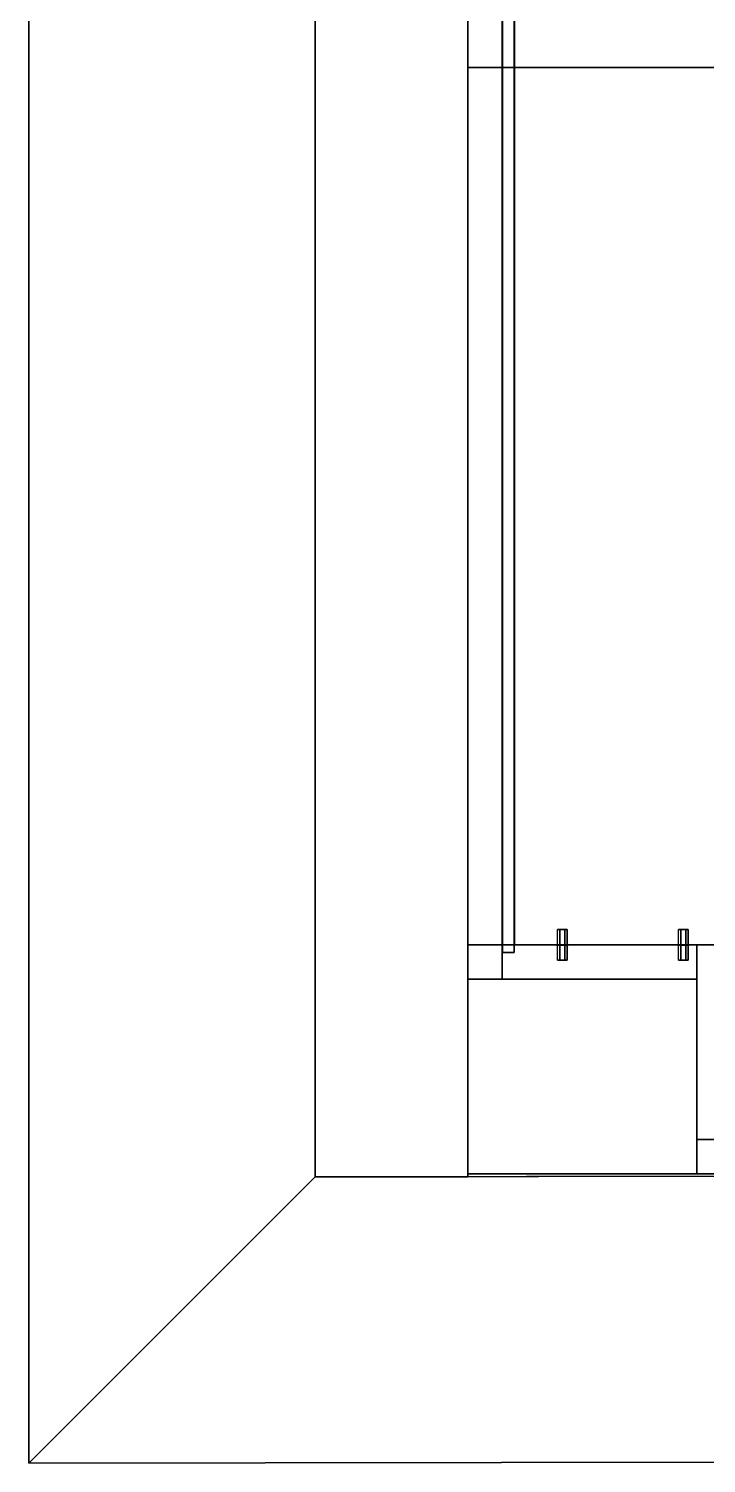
# Model space of a CAD drawing. Extents: x 0 to 3022, y -4615 to 0.
# Drawn here: x 0 to 355, y -4167 to -3415 of the extents above; entities that cross this region are included whole.
import ezdxf

# ---------------------------------------------------------------- set-up
doc = ezdxf.new("R2010")
doc.units = 0
for name, color, linetype in [('LAYER0', 7, 'CONTINUOUS'), ('LAYER1', 7, 'CONTINUOUS'), ('LAYER660', 7, 'CONTINUOUS'), ('LAYER667', 7, 'CONTINUOUS'), ('LAYER668', 7, 'CONTINUOUS'), ('LAYER669', 7, 'CONTINUOUS'), ('LAYER670', 7, 'CONTINUOUS'), ('LAYER671', 7, 'CONTINUOUS'), ('LAYER672', 7, 'CONTINUOUS'), ('LAYER673', 7, 'CONTINUOUS'), ('LAYER674', 7, 'CONTINUOUS'), ('LAYER675', 7, 'CONTINUOUS'), ('LAYER679', 7, 'CONTINUOUS'), ('LAYER680', 7, 'CONTINUOUS'), ('LAYER682', 7, 'CONTINUOUS'), ('LAYER683', 7, 'CONTINUOUS'), ('LAYER688', 254, 'CONTINUOUS'), ('LAYER689', 254, 'CONTINUOUS'), ('LAYER692', 7, 'CONTINUOUS'), ('LAYER697', 254, 'CONTINUOUS'), ('LAYER698', 254, 'CONTINUOUS')]:
    doc.layers.add(name, color=color, linetype=linetype)

msp = doc.modelspace()

# ---------------------------------------------------------------- linework, layer by layer
at = {"layer": 'LAYER0', "invisible_edges": 1}
for points in [[(2992, 0), (0, -4167.22), (0, 0), (2992, 0)], [(0, 0, 5), (0, -4167.22), (0, -4167.22, 5), (0, 0, 5)], [(0, -4167.22), (0, 0, 5), (0, 0), (0, -4167.22)], [(2992, -4162.78, 5), (0, 0, 5), (0, -4167.22, 5), (2992, -4162.78, 5)], [(0, 0, 5), (2992, -4162.78, 5), (2992, 0, 5), (0, 0, 5)], [(0, -4167.22), (2992, 0), (2992, -4162.78), (0, -4167.22)], [(2992, -4162.78, 5), (0, -4167.22), (2992, -4162.78), (2992, -4162.78, 5)], [(0, -4167.22), (2992, -4162.78, 5), (0, -4167.22, 5), (0, -4167.22)]]:
    msp.add_3dface(points, dxfattribs=at)
at = {"layer": 'LAYER1'}
for points, invisible_edges in [([(150, -150, 5), (0, -4167.22, 5), (0, 0, 5), (150, -150, 5)], 5), ([(0, 0, 2611), (0, -4167.22, 5), (0, -4167.22, 2611), (0, 0, 2611)], 1), ([(0, -4167.22, 5), (0, 0, 2611), (0, 0, 5), (0, -4167.22, 5)], 1), ([(0, -4167.22, 5), (150, -150, 5), (150, -4017, 5), (0, -4167.22, 5)], 5), ([(150, -150, 5), (150, -4017, 2611), (150, -4017, 5), (150, -150, 5)], 1), ([(150, -4017, 2611), (150, -150, 5), (150, -150, 2611), (150, -4017, 2611)], 1), ([(2992, -4162.78, 5), (150, -4017, 5), (2842, -4013, 5), (2992, -4162.78, 5)], 5), ([(150, -4017, 2611), (2842, -4013, 5), (150, -4017, 5), (150, -4017, 2611)], 1), ([(2842, -4013, 5), (150, -4017, 2611), (2842, -4013, 2611), (2842, -4013, 5)], 1), ([(0, -4167.22, 5), (150, -4017, 5), (2992, -4162.78, 5), (0, -4167.22, 5)], 3), ([(2992, -4162.78, 2611), (0, -4167.22, 5), (2992, -4162.78, 5), (2992, -4162.78, 2611)], 1), ([(0, -4167.22, 5), (2992, -4162.78, 2611), (0, -4167.22, 2611), (0, -4167.22, 5)], 1)]:
    msp.add_3dface(points, dxfattribs=dict(at, invisible_edges=invisible_edges))
at = {"layer": 'LAYER660', "invisible_edges": 1}
for points in [[(230, -150, 5), (150, -4017, 5), (150, -150, 5), (230, -150, 5)], [(150, -4017, 5), (230, -150, 5), (230, -4017, 5), (150, -4017, 5)], [(150, -150, 2611), (150, -4017, 5), (150, -4017, 2611), (150, -150, 2611)], [(150, -4017, 5), (150, -150, 2611), (150, -150, 5), (150, -4017, 5)], [(230, -4017, 2611), (150, -150, 2611), (150, -4017, 2611), (230, -4017, 2611)], [(150, -150, 2611), (230, -4017, 2611), (230, -150, 2611), (150, -150, 2611)], [(230, -150, 5), (230, -4017, 2611), (230, -4017, 5), (230, -150, 5)], [(230, -4017, 2611), (230, -150, 5), (230, -150, 2611), (230, -4017, 2611)], [(230, -4017, 2611), (150, -4017, 5), (230, -4017, 5), (230, -4017, 2611)], [(150, -4017, 5), (230, -4017, 2611), (150, -4017, 2611), (150, -4017, 5)]]:
    msp.add_3dface(points, dxfattribs=at)
at = {"layer": 'LAYER667', "invisible_edges": 1}
for points in [[(1012, -3435.406, 103), (230, -4015.406, 103), (1012, -4015.406, 103), (1012, -3435.406, 103)], [(230, -4015.406, 103), (1012, -3435.406, 103), (230, -3435.406, 103), (230, -4015.406, 103)], [(1012, -3435.406, 103), (230, -3435.406, 85), (230, -3435.406, 103), (1012, -3435.406, 103)], [(230, -3435.406, 85), (1012, -3435.406, 103), (1012, -3435.406, 85), (230, -3435.406, 85)], [(230, -3435.406, 85), (230, -4015.406, 103), (230, -3435.406, 103), (230, -3435.406, 85)], [(230, -4015.406, 103), (230, -3435.406, 85), (230, -4015.406, 85), (230, -4015.406, 103)], [(230, -3435.406, 85), (1012, -4015.406, 85), (230, -4015.406, 85), (230, -3435.406, 85)], [(1012, -4015.406, 85), (230, -3435.406, 85), (1012, -3435.406, 85), (1012, -4015.406, 85)], [(1012, -4015.406, 85), (230, -4015.406, 103), (230, -4015.406, 85), (1012, -4015.406, 85)], [(230, -4015.406, 103), (1012, -4015.406, 85), (1012, -4015.406, 103), (230, -4015.406, 103)]]:
    msp.add_3dface(points, dxfattribs=at)
at = {"layer": 'LAYER668', "invisible_edges": 1}
for points in [[(700, -2983.406, 103), (230, -3435.406, 103), (700, -3435.406, 103), (700, -2983.406, 103)], [(230, -3435.406, 103), (700, -2983.406, 103), (230, -2983.406, 103), (230, -3435.406, 103)], [(230, -2983.406, 85), (230, -3435.406, 103), (230, -2983.406, 103), (230, -2983.406, 85)], [(230, -3435.406, 103), (230, -2983.406, 85), (230, -3435.406, 85), (230, -3435.406, 103)], [(230, -2983.406, 85), (700, -3435.406, 85), (230, -3435.406, 85), (230, -2983.406, 85)], [(700, -3435.406, 85), (230, -2983.406, 85), (700, -2983.406, 85), (700, -3435.406, 85)], [(700, -3435.406, 85), (230, -3435.406, 103), (230, -3435.406, 85), (700, -3435.406, 85)], [(230, -3435.406, 103), (700, -3435.406, 85), (700, -3435.406, 103), (230, -3435.406, 103)]]:
    msp.add_3dface(points, dxfattribs=at)
at = {"layer": 'LAYER669', "invisible_edges": 1}
for points in [[(230, -3913.406, 103), (350, -4015.406, 103), (230, -4015.406, 103), (230, -3913.406, 103)], [(350, -4015.406, 103), (230, -3913.406, 103), (350, -3913.406, 103), (350, -4015.406, 103)], [(230, -3913.406, 103), (350, -3913.406, 104), (350, -3913.406, 103), (230, -3913.406, 103)], [(350, -3913.406, 104), (230, -3913.406, 103), (230, -3913.406, 104), (350, -3913.406, 104)], [(230, -4015.406, 104), (230, -3913.406, 103), (230, -4015.406, 103), (230, -4015.406, 104)], [(230, -3913.406, 103), (230, -4015.406, 104), (230, -3913.406, 104), (230, -3913.406, 103)], [(350, -3913.406, 104), (230, -4015.406, 104), (350, -4015.406, 104), (350, -3913.406, 104)], [(230, -4015.406, 104), (350, -3913.406, 104), (230, -3913.406, 104), (230, -4015.406, 104)], [(350, -3913.406, 104), (350, -4015.406, 103), (350, -3913.406, 103), (350, -3913.406, 104)], [(350, -4015.406, 103), (350, -3913.406, 104), (350, -4015.406, 104), (350, -4015.406, 103)], [(230, -4015.406, 104), (350, -4015.406, 103), (350, -4015.406, 104), (230, -4015.406, 104)], [(350, -4015.406, 103), (230, -4015.406, 104), (230, -4015.406, 103), (350, -4015.406, 103)]]:
    msp.add_3dface(points, dxfattribs=at)
at = {"layer": 'LAYER670', "invisible_edges": 1}
for points in [[(1012, -3435.406, 2554), (230, -4015.406, 2554), (1012, -4015.406, 2554), (1012, -3435.406, 2554)], [(230, -4015.406, 2554), (1012, -3435.406, 2554), (230, -3435.406, 2554), (230, -4015.406, 2554)], [(1012, -3435.406, 2554), (230, -3435.406, 2536), (230, -3435.406, 2554), (1012, -3435.406, 2554)], [(230, -3435.406, 2536), (1012, -3435.406, 2554), (1012, -3435.406, 2536), (230, -3435.406, 2536)], [(230, -3435.406, 2536), (230, -4015.406, 2554), (230, -3435.406, 2554), (230, -3435.406, 2536)], [(230, -4015.406, 2554), (230, -3435.406, 2536), (230, -4015.406, 2536), (230, -4015.406, 2554)], [(230, -3435.406, 2536), (1012, -4015.406, 2536), (230, -4015.406, 2536), (230, -3435.406, 2536)], [(1012, -4015.406, 2536), (230, -3435.406, 2536), (1012, -3435.406, 2536), (1012, -4015.406, 2536)], [(1012, -4015.406, 2536), (230, -4015.406, 2554), (230, -4015.406, 2536), (1012, -4015.406, 2536)], [(230, -4015.406, 2554), (1012, -4015.406, 2536), (1012, -4015.406, 2554), (230, -4015.406, 2554)]]:
    msp.add_3dface(points, dxfattribs=at)
at = {"layer": 'LAYER671', "invisible_edges": 1}
for points in [[(700, -2983.406, 2554), (230, -3435.406, 2554), (700, -3435.406, 2554), (700, -2983.406, 2554)], [(230, -3435.406, 2554), (700, -2983.406, 2554), (230, -2983.406, 2554), (230, -3435.406, 2554)], [(230, -2983.406, 2536), (230, -3435.406, 2554), (230, -2983.406, 2554), (230, -2983.406, 2536)], [(230, -3435.406, 2554), (230, -2983.406, 2536), (230, -3435.406, 2536), (230, -3435.406, 2554)], [(230, -2983.406, 2536), (700, -3435.406, 2536), (230, -3435.406, 2536), (230, -2983.406, 2536)], [(700, -3435.406, 2536), (230, -2983.406, 2536), (700, -2983.406, 2536), (700, -3435.406, 2536)], [(700, -3435.406, 2536), (230, -3435.406, 2554), (230, -3435.406, 2536), (700, -3435.406, 2536)], [(230, -3435.406, 2554), (700, -3435.406, 2536), (700, -3435.406, 2554), (230, -3435.406, 2554)]]:
    msp.add_3dface(points, dxfattribs=at)
at = {"layer": 'LAYER672', "invisible_edges": 1}
for points in [[(230, -3913.406, 2554), (350, -4015.406, 2554), (230, -4015.406, 2554), (230, -3913.406, 2554)], [(350, -4015.406, 2554), (230, -3913.406, 2554), (350, -3913.406, 2554), (350, -4015.406, 2554)], [(230, -3913.406, 2554), (350, -3913.406, 2555), (350, -3913.406, 2554), (230, -3913.406, 2554)], [(350, -3913.406, 2555), (230, -3913.406, 2554), (230, -3913.406, 2555), (350, -3913.406, 2555)], [(230, -4015.406, 2555), (230, -3913.406, 2554), (230, -4015.406, 2554), (230, -4015.406, 2555)], [(230, -3913.406, 2554), (230, -4015.406, 2555), (230, -3913.406, 2555), (230, -3913.406, 2554)], [(350, -3913.406, 2555), (230, -4015.406, 2555), (350, -4015.406, 2555), (350, -3913.406, 2555)], [(230, -4015.406, 2555), (350, -3913.406, 2555), (230, -3913.406, 2555), (230, -4015.406, 2555)], [(350, -3913.406, 2555), (350, -4015.406, 2554), (350, -3913.406, 2554), (350, -3913.406, 2555)], [(350, -4015.406, 2554), (350, -3913.406, 2555), (350, -4015.406, 2555), (350, -4015.406, 2554)], [(230, -4015.406, 2555), (350, -4015.406, 2554), (350, -4015.406, 2555), (230, -4015.406, 2555)], [(350, -4015.406, 2554), (230, -4015.406, 2555), (230, -4015.406, 2554), (350, -4015.406, 2554)]]:
    msp.add_3dface(points, dxfattribs=at)
at = {"layer": 'LAYER673', "invisible_edges": 1}
for points in [[(350, -3895.406, 103), (230, -3895.406, 2536), (350, -3895.406, 2536), (350, -3895.406, 103)], [(230, -3895.406, 2536), (350, -3895.406, 103), (230, -3895.406, 103), (230, -3895.406, 2536)], [(350, -3913.406, 2536), (230, -3895.406, 2536), (230, -3913.406, 2536), (350, -3913.406, 2536)], [(230, -3895.406, 2536), (350, -3913.406, 2536), (350, -3895.406, 2536), (230, -3895.406, 2536)], [(230, -3913.406, 103), (230, -3895.406, 2536), (230, -3895.406, 103), (230, -3913.406, 103)], [(230, -3895.406, 2536), (230, -3913.406, 103), (230, -3913.406, 2536), (230, -3895.406, 2536)], [(350, -3895.406, 103), (230, -3913.406, 103), (230, -3895.406, 103), (350, -3895.406, 103)], [(230, -3913.406, 103), (350, -3895.406, 103), (350, -3913.406, 103), (230, -3913.406, 103)], [(350, -3913.406, 2536), (350, -3895.406, 103), (350, -3895.406, 2536), (350, -3913.406, 2536)], [(350, -3895.406, 103), (350, -3913.406, 2536), (350, -3913.406, 103), (350, -3895.406, 103)], [(230, -3913.406, 103), (350, -3913.406, 2536), (230, -3913.406, 2536), (230, -3913.406, 103)], [(350, -3913.406, 2536), (230, -3913.406, 103), (350, -3913.406, 103), (350, -3913.406, 2536)]]:
    msp.add_3dface(points, dxfattribs=at)
at = {"layer": 'LAYER674', "invisible_edges": 1}
for points in [[(350, -4015.406, 2536), (368, -3895.406, 2536), (350, -3895.406, 2536), (350, -4015.406, 2536)], [(368, -3895.406, 2536), (350, -4015.406, 2536), (368, -4015.406, 2536), (368, -3895.406, 2536)], [(350, -3895.406, 103), (368, -3895.406, 2536), (368, -3895.406, 103), (350, -3895.406, 103)], [(368, -3895.406, 2536), (350, -3895.406, 103), (350, -3895.406, 2536), (368, -3895.406, 2536)], [(368, -4015.406, 103), (350, -3895.406, 103), (368, -3895.406, 103), (368, -4015.406, 103)], [(350, -3895.406, 103), (368, -4015.406, 103), (350, -4015.406, 103), (350, -3895.406, 103)], [(350, -3895.406, 103), (350, -4015.406, 2536), (350, -3895.406, 2536), (350, -3895.406, 103)], [(350, -4015.406, 2536), (350, -3895.406, 103), (350, -4015.406, 103), (350, -4015.406, 2536)], [(350, -4015.406, 2536), (368, -4015.406, 103), (368, -4015.406, 2536), (350, -4015.406, 2536)], [(368, -4015.406, 103), (350, -4015.406, 2536), (350, -4015.406, 103), (368, -4015.406, 103)]]:
    msp.add_3dface(points, dxfattribs=at)
at = {"layer": 'LAYER675', "invisible_edges": 1}
for points in [[(248.3, -2979.406, 99), (248.3, -3899.406, 2540), (248.3, -2979.406, 2540), (248.3, -2979.406, 99)], [(248.3, -3899.406, 2540), (248.3, -2979.406, 99), (248.3, -3899.406, 99), (248.3, -3899.406, 2540)], [(254.3, -2979.406, 2540), (248.3, -3899.406, 2540), (254.3, -3899.406, 2540), (254.3, -2979.406, 2540)], [(248.3, -3899.406, 2540), (254.3, -2979.406, 2540), (248.3, -2979.406, 2540), (248.3, -3899.406, 2540)], [(248.3, -2979.406, 99), (254.3, -3899.406, 99), (248.3, -3899.406, 99), (248.3, -2979.406, 99)], [(254.3, -3899.406, 99), (248.3, -2979.406, 99), (254.3, -2979.406, 99), (254.3, -3899.406, 99)], [(254.3, -3899.406, 99), (254.3, -2979.406, 2540), (254.3, -3899.406, 2540), (254.3, -3899.406, 99)], [(254.3, -2979.406, 2540), (254.3, -3899.406, 99), (254.3, -2979.406, 99), (254.3, -2979.406, 2540)], [(254.3, -3899.406, 99), (248.3, -3899.406, 2540), (248.3, -3899.406, 99), (254.3, -3899.406, 99)], [(248.3, -3899.406, 2540), (254.3, -3899.406, 99), (254.3, -3899.406, 2540), (248.3, -3899.406, 2540)]]:
    msp.add_3dface(points, dxfattribs=at)
at = {"layer": 'LAYER679', "invisible_edges": 1}
for points in [[(230, -3913.406, 5), (230, -2983.406, 85), (230, -2983.406, 5), (230, -3913.406, 5)], [(230, -2983.406, 85), (230, -3913.406, 5), (230, -3913.406, 85), (230, -2983.406, 85)], [(248, -3913.406, 85), (230, -2983.406, 85), (230, -3913.406, 85), (248, -3913.406, 85)], [(230, -2983.406, 85), (248, -3913.406, 85), (248, -2983.406, 85), (230, -2983.406, 85)], [(248, -2983.406, 5), (230, -3913.406, 5), (230, -2983.406, 5), (248, -2983.406, 5)], [(230, -3913.406, 5), (248, -2983.406, 5), (248, -3913.406, 5), (230, -3913.406, 5)], [(248, -3913.406, 85), (248, -2983.406, 5), (248, -2983.406, 85), (248, -3913.406, 85)], [(248, -2983.406, 5), (248, -3913.406, 85), (248, -3913.406, 5), (248, -2983.406, 5)], [(230, -3913.406, 5), (248, -3913.406, 85), (230, -3913.406, 85), (230, -3913.406, 5)], [(248, -3913.406, 85), (230, -3913.406, 5), (248, -3913.406, 5), (248, -3913.406, 85)]]:
    msp.add_3dface(points, dxfattribs=at)
at = {"layer": 'LAYER680', "invisible_edges": 1}
for points in [[(350, -3997.406, 5), (1012, -3997.406, 85), (1012, -3997.406, 5), (350, -3997.406, 5)], [(1012, -3997.406, 85), (350, -3997.406, 5), (350, -3997.406, 85), (1012, -3997.406, 85)], [(350, -4015.406, 85), (1012, -3997.406, 85), (350, -3997.406, 85), (350, -4015.406, 85)], [(1012, -3997.406, 85), (350, -4015.406, 85), (1012, -4015.406, 85), (1012, -3997.406, 85)], [(350, -3997.406, 5), (350, -4015.406, 85), (350, -3997.406, 85), (350, -3997.406, 5)], [(350, -4015.406, 85), (350, -3997.406, 5), (350, -4015.406, 5), (350, -4015.406, 85)], [(1012, -4015.406, 5), (350, -3997.406, 5), (1012, -3997.406, 5), (1012, -4015.406, 5)], [(350, -3997.406, 5), (1012, -4015.406, 5), (350, -4015.406, 5), (350, -3997.406, 5)], [(350, -4015.406, 85), (1012, -4015.406, 5), (1012, -4015.406, 85), (350, -4015.406, 85)], [(1012, -4015.406, 5), (350, -4015.406, 85), (350, -4015.406, 5), (1012, -4015.406, 5)]]:
    msp.add_3dface(points, dxfattribs=at)
at = {"layer": 'LAYER682', "invisible_edges": 1}
for points in [[(230, -3895.406, 1320), (230, -2983.406, 1440), (230, -2983.406, 1320), (230, -3895.406, 1320)], [(230, -2983.406, 1440), (230, -3895.406, 1320), (230, -3895.406, 1440), (230, -2983.406, 1440)], [(248, -3895.406, 1440), (230, -2983.406, 1440), (230, -3895.406, 1440), (248, -3895.406, 1440)], [(230, -2983.406, 1440), (248, -3895.406, 1440), (248, -2983.406, 1440), (230, -2983.406, 1440)], [(248, -2983.406, 1320), (230, -3895.406, 1320), (230, -2983.406, 1320), (248, -2983.406, 1320)], [(230, -3895.406, 1320), (248, -2983.406, 1320), (248, -3895.406, 1320), (230, -3895.406, 1320)], [(248, -3895.406, 1440), (248, -2983.406, 1320), (248, -2983.406, 1440), (248, -3895.406, 1440)], [(248, -2983.406, 1320), (248, -3895.406, 1440), (248, -3895.406, 1320), (248, -2983.406, 1320)], [(230, -3895.406, 1320), (248, -3895.406, 1440), (230, -3895.406, 1440), (230, -3895.406, 1320)], [(248, -3895.406, 1440), (230, -3895.406, 1320), (248, -3895.406, 1320), (248, -3895.406, 1440)]]:
    msp.add_3dface(points, dxfattribs=at)
at = {"layer": 'LAYER683'}
for points, invisible_edges in [([(254.6, -2983.406, 953), (368, -3895.406, 953), (254.6, -3895.406, 953), (254.6, -2983.406, 953)], 1), ([(368, -3895.406, 953), (254.6, -2983.406, 953), (640, -3495.406, 953), (368, -3895.406, 953)], 7), ([(640, -3495.406, 953), (254.6, -2983.406, 953), (640, -2983.406, 953), (640, -3495.406, 953)], 1), ([(254.6, -3895.406, 971), (254.6, -2983.406, 953), (254.6, -3895.406, 953), (254.6, -3895.406, 971)], 1), ([(254.6, -2983.406, 953), (254.6, -3895.406, 971), (254.6, -2983.406, 971), (254.6, -2983.406, 953)], 1), ([(254.6, -3895.406, 971), (640, -3495.406, 971), (254.6, -2983.406, 971), (254.6, -3895.406, 971)], 3), ([(254.6, -2983.406, 971), (640, -3495.406, 971), (640, -2983.406, 971), (254.6, -2983.406, 971)], 1), ([(368, -3895.406, 971), (1012, -3495.406, 971), (254.6, -3895.406, 971), (368, -3895.406, 971)], 3), ([(254.6, -3895.406, 971), (1012, -3495.406, 971), (640, -3495.406, 971), (254.6, -3895.406, 971)], 5), ([(254.6, -3895.406, 971), (368, -3895.406, 953), (368, -3895.406, 971), (254.6, -3895.406, 971)], 1), ([(368, -3895.406, 953), (254.6, -3895.406, 971), (254.6, -3895.406, 953), (368, -3895.406, 953)], 1)]:
    msp.add_3dface(points, dxfattribs=dict(at, invisible_edges=invisible_edges))
at = {"layer": 'LAYER688'}
for points in [[(277.1, -3887.406, 950.5), (282.1, -3887.406, 950.5), (280.85, -3887.406, 952.665), (278.35, -3887.406, 952.665)], [(277.1, -3887.406, 950.5), (278.35, -3887.406, 948.3349), (280.85, -3887.406, 948.3349), (282.1, -3887.406, 950.5)], [(282.6, -3895.356, 950.5), (276.6, -3895.356, 950.5), (278.1, -3895.356, 953.0981), (281.1, -3895.356, 953.0981)], [(282.6, -3895.356, 950.5), (276.6, -3895.356, 950.5), (278.1, -3895.356, 947.9019), (281.1, -3895.356, 947.9019)], [(282.6, -3895.456, 950.5), (276.6, -3895.456, 950.5), (278.1, -3895.456, 953.0981), (281.1, -3895.456, 953.0981)], [(282.6, -3895.456, 950.5), (276.6, -3895.456, 950.5), (278.1, -3895.456, 947.9019), (281.1, -3895.456, 947.9019)], [(277.1, -3903.406, 950.5), (282.1, -3903.406, 950.5), (280.85, -3903.406, 952.665), (278.35, -3903.406, 952.665)], [(277.1, -3903.406, 950.5), (278.35, -3903.406, 948.3349), (280.85, -3903.406, 948.3349), (282.1, -3903.406, 950.5)]]:
    msp.add_3dface(points, dxfattribs=at)
at = {"layer": 'LAYER689'}
for points in [[(340.5, -3887.406, 950.5), (345.5, -3887.406, 950.5), (344.25, -3887.406, 952.665), (341.75, -3887.406, 952.665)], [(340.5, -3887.406, 950.5), (341.75, -3887.406, 948.3349), (344.25, -3887.406, 948.3349), (345.5, -3887.406, 950.5)], [(346, -3895.356, 950.5), (340, -3895.356, 950.5), (341.5, -3895.356, 953.0981), (344.5, -3895.356, 953.0981)], [(346, -3895.356, 950.5), (340, -3895.356, 950.5), (341.5, -3895.356, 947.9019), (344.5, -3895.356, 947.9019)], [(346, -3895.456, 950.5), (340, -3895.456, 950.5), (341.5, -3895.456, 953.0981), (344.5, -3895.456, 953.0981)], [(346, -3895.456, 950.5), (340, -3895.456, 950.5), (341.5, -3895.456, 947.9019), (344.5, -3895.456, 947.9019)], [(340.5, -3903.406, 950.5), (345.5, -3903.406, 950.5), (344.25, -3903.406, 952.665), (341.75, -3903.406, 952.665)], [(340.5, -3903.406, 950.5), (341.75, -3903.406, 948.3349), (344.25, -3903.406, 948.3349), (345.5, -3903.406, 950.5)]]:
    msp.add_3dface(points, dxfattribs=at)
at = {"layer": 'LAYER692'}
for points, invisible_edges in [([(254.6, -2983.406, 2021), (368, -3895.406, 2021), (254.6, -3895.406, 2021), (254.6, -2983.406, 2021)], 1), ([(368, -3895.406, 2021), (254.6, -2983.406, 2021), (640, -3495.406, 2021), (368, -3895.406, 2021)], 7), ([(640, -3495.406, 2021), (254.6, -2983.406, 2021), (640, -2983.406, 2021), (640, -3495.406, 2021)], 1), ([(254.6, -3895.406, 2039), (254.6, -2983.406, 2021), (254.6, -3895.406, 2021), (254.6, -3895.406, 2039)], 1), ([(254.6, -2983.406, 2021), (254.6, -3895.406, 2039), (254.6, -2983.406, 2039), (254.6, -2983.406, 2021)], 1), ([(254.6, -3895.406, 2039), (640, -3495.406, 2039), (254.6, -2983.406, 2039), (254.6, -3895.406, 2039)], 3), ([(254.6, -2983.406, 2039), (640, -3495.406, 2039), (640, -2983.406, 2039), (254.6, -2983.406, 2039)], 1), ([(368, -3895.406, 2039), (1012, -3495.406, 2039), (254.6, -3895.406, 2039), (368, -3895.406, 2039)], 3), ([(254.6, -3895.406, 2039), (1012, -3495.406, 2039), (640, -3495.406, 2039), (254.6, -3895.406, 2039)], 5), ([(254.6, -3895.406, 2039), (368, -3895.406, 2021), (368, -3895.406, 2039), (254.6, -3895.406, 2039)], 1), ([(368, -3895.406, 2021), (254.6, -3895.406, 2039), (254.6, -3895.406, 2021), (368, -3895.406, 2021)], 1)]:
    msp.add_3dface(points, dxfattribs=dict(at, invisible_edges=invisible_edges))
at = {"layer": 'LAYER697'}
for points in [[(277.1, -3887.406, 2018.5), (282.1, -3887.406, 2018.5), (280.85, -3887.406, 2020.665), (278.35, -3887.406, 2020.665)], [(277.1, -3887.406, 2018.5), (278.35, -3887.406, 2016.335), (280.85, -3887.406, 2016.335), (282.1, -3887.406, 2018.5)], [(282.6, -3895.356, 2018.5), (276.6, -3895.356, 2018.5), (278.1, -3895.356, 2021.098), (281.1, -3895.356, 2021.098)], [(282.6, -3895.356, 2018.5), (276.6, -3895.356, 2018.5), (278.1, -3895.356, 2015.902), (281.1, -3895.356, 2015.902)], [(282.6, -3895.456, 2018.5), (276.6, -3895.456, 2018.5), (278.1, -3895.456, 2021.098), (281.1, -3895.456, 2021.098)], [(282.6, -3895.456, 2018.5), (276.6, -3895.456, 2018.5), (278.1, -3895.456, 2015.902), (281.1, -3895.456, 2015.902)], [(277.1, -3903.406, 2018.5), (282.1, -3903.406, 2018.5), (280.85, -3903.406, 2020.665), (278.35, -3903.406, 2020.665)], [(277.1, -3903.406, 2018.5), (278.35, -3903.406, 2016.335), (280.85, -3903.406, 2016.335), (282.1, -3903.406, 2018.5)]]:
    msp.add_3dface(points, dxfattribs=at)
at = {"layer": 'LAYER698'}
for points in [[(340.5, -3887.406, 2018.5), (345.5, -3887.406, 2018.5), (344.25, -3887.406, 2020.665), (341.75, -3887.406, 2020.665)], [(340.5, -3887.406, 2018.5), (341.75, -3887.406, 2016.335), (344.25, -3887.406, 2016.335), (345.5, -3887.406, 2018.5)], [(346, -3895.356, 2018.5), (340, -3895.356, 2018.5), (341.5, -3895.356, 2021.098), (344.5, -3895.356, 2021.098)], [(346, -3895.356, 2018.5), (340, -3895.356, 2018.5), (341.5, -3895.356, 2015.902), (344.5, -3895.356, 2015.902)], [(346, -3895.456, 2018.5), (340, -3895.456, 2018.5), (341.5, -3895.456, 2021.098), (344.5, -3895.456, 2021.098)], [(346, -3895.456, 2018.5), (340, -3895.456, 2018.5), (341.5, -3895.456, 2015.902), (344.5, -3895.456, 2015.902)], [(340.5, -3903.406, 2018.5), (345.5, -3903.406, 2018.5), (344.25, -3903.406, 2020.665), (341.75, -3903.406, 2020.665)], [(340.5, -3903.406, 2018.5), (341.75, -3903.406, 2016.335), (344.25, -3903.406, 2016.335), (345.5, -3903.406, 2018.5)]]:
    msp.add_3dface(points, dxfattribs=at)

# ---------------------------------------------------------------- meshes
at = {"layer": 'LAYER1'}
mesh = msp.add_polymesh((5, 2), dxfattribs=at)
for k, corner in enumerate([(2842, -150, 2611), (150, -150, 2611), (2842, -4013, 2611), (2842, -150, 2611), (150, -4017, 2611), (2842, -4013, 2611), (150, -150, 2611), (150, -4017, 2611), (0, 0, 2611), (0, -4167.223, 2611)]):
    mesh.set_mesh_vertex(divmod(k, 2), corner)
at = {"layer": 'LAYER688'}
mesh = msp.add_polymesh((2, 6), dxfattribs=dict(at, n_close=True))
for k, corner in enumerate([(277.1, -3887.406, 950.5), (278.35, -3887.406, 952.665), (280.85, -3887.406, 952.665), (282.1, -3887.406, 950.5), (280.85, -3887.406, 948.3349), (278.35, -3887.406, 948.3349), (277.1, -3903.406, 950.5), (278.35, -3903.406, 952.665), (280.85, -3903.406, 952.665), (282.1, -3903.406, 950.5), (280.85, -3903.406, 948.3349), (278.35, -3903.406, 948.3349)]):
    mesh.set_mesh_vertex(divmod(k, 6), corner)
mesh = msp.add_polymesh((2, 6), dxfattribs=dict(at, n_close=True))
for k, corner in enumerate([(276.6, -3895.356, 950.5), (278.1, -3895.356, 953.0981), (281.1, -3895.356, 953.0981), (282.6, -3895.356, 950.5), (281.1, -3895.356, 947.9019), (278.1, -3895.356, 947.9019), (276.6, -3895.456, 950.5), (278.1, -3895.456, 953.0981), (281.1, -3895.456, 953.0981), (282.6, -3895.456, 950.5), (281.1, -3895.456, 947.9019), (278.1, -3895.456, 947.9019)]):
    mesh.set_mesh_vertex(divmod(k, 6), corner)
at = {"layer": 'LAYER689'}
mesh = msp.add_polymesh((2, 6), dxfattribs=dict(at, n_close=True))
for k, corner in enumerate([(340.5, -3887.406, 950.5), (341.75, -3887.406, 952.665), (344.25, -3887.406, 952.665), (345.5, -3887.406, 950.5), (344.25, -3887.406, 948.3349), (341.75, -3887.406, 948.3349), (340.5, -3903.406, 950.5), (341.75, -3903.406, 952.665), (344.25, -3903.406, 952.665), (345.5, -3903.406, 950.5), (344.25, -3903.406, 948.3349), (341.75, -3903.406, 948.3349)]):
    mesh.set_mesh_vertex(divmod(k, 6), corner)
mesh = msp.add_polymesh((2, 6), dxfattribs=dict(at, n_close=True))
for k, corner in enumerate([(340, -3895.356, 950.5), (341.5, -3895.356, 953.0981), (344.5, -3895.356, 953.0981), (346, -3895.356, 950.5), (344.5, -3895.356, 947.9019), (341.5, -3895.356, 947.9019), (340, -3895.456, 950.5), (341.5, -3895.456, 953.0981), (344.5, -3895.456, 953.0981), (346, -3895.456, 950.5), (344.5, -3895.456, 947.9019), (341.5, -3895.456, 947.9019)]):
    mesh.set_mesh_vertex(divmod(k, 6), corner)
at = {"layer": 'LAYER697'}
mesh = msp.add_polymesh((2, 6), dxfattribs=dict(at, n_close=True))
for k, corner in enumerate([(277.1, -3887.406, 2018.5), (278.35, -3887.406, 2020.665), (280.85, -3887.406, 2020.665), (282.1, -3887.406, 2018.5), (280.85, -3887.406, 2016.335), (278.35, -3887.406, 2016.335), (277.1, -3903.406, 2018.5), (278.35, -3903.406, 2020.665), (280.85, -3903.406, 2020.665), (282.1, -3903.406, 2018.5), (280.85, -3903.406, 2016.335), (278.35, -3903.406, 2016.335)]):
    mesh.set_mesh_vertex(divmod(k, 6), corner)
mesh = msp.add_polymesh((2, 6), dxfattribs=dict(at, n_close=True))
for k, corner in enumerate([(276.6, -3895.356, 2018.5), (278.1, -3895.356, 2021.098), (281.1, -3895.356, 2021.098), (282.6, -3895.356, 2018.5), (281.1, -3895.356, 2015.902), (278.1, -3895.356, 2015.902), (276.6, -3895.456, 2018.5), (278.1, -3895.456, 2021.098), (281.1, -3895.456, 2021.098), (282.6, -3895.456, 2018.5), (281.1, -3895.456, 2015.902), (278.1, -3895.456, 2015.902)]):
    mesh.set_mesh_vertex(divmod(k, 6), corner)
at = {"layer": 'LAYER698'}
mesh = msp.add_polymesh((2, 6), dxfattribs=dict(at, n_close=True))
for k, corner in enumerate([(340.5, -3887.406, 2018.5), (341.75, -3887.406, 2020.665), (344.25, -3887.406, 2020.665), (345.5, -3887.406, 2018.5), (344.25, -3887.406, 2016.335), (341.75, -3887.406, 2016.335), (340.5, -3903.406, 2018.5), (341.75, -3903.406, 2020.665), (344.25, -3903.406, 2020.665), (345.5, -3903.406, 2018.5), (344.25, -3903.406, 2016.335), (341.75, -3903.406, 2016.335)]):
    mesh.set_mesh_vertex(divmod(k, 6), corner)
mesh = msp.add_polymesh((2, 6), dxfattribs=dict(at, n_close=True))
for k, corner in enumerate([(340, -3895.356, 2018.5), (341.5, -3895.356, 2021.098), (344.5, -3895.356, 2021.098), (346, -3895.356, 2018.5), (344.5, -3895.356, 2015.902), (341.5, -3895.356, 2015.902), (340, -3895.456, 2018.5), (341.5, -3895.456, 2021.098), (344.5, -3895.456, 2021.098), (346, -3895.456, 2018.5), (344.5, -3895.456, 2015.902), (341.5, -3895.456, 2015.902)]):
    mesh.set_mesh_vertex(divmod(k, 6), corner)

doc.saveas('drawing.dxf')
